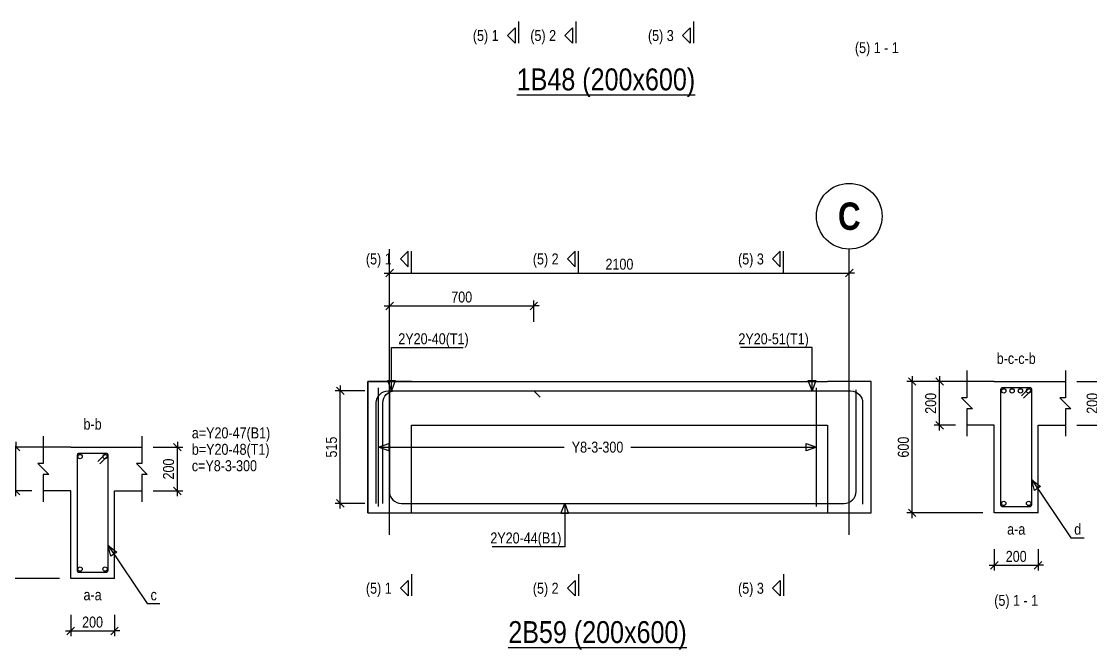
# Model space of a CAD drawing. Extents: x 0 to 206258, y -403073 to 0.
# Drawn here: x 62645 to 72414, y -252244 to -246504 of the extents above; entities that cross this region are included whole.
import ezdxf
from ezdxf.enums import TextEntityAlignment as Align
from ezdxf.lldxf.tags import DXFTag

# ---------------------------------------------------------------- set-up
doc = ezdxf.new("R2010")
doc.units = 0
doc.header["$LTSCALE"] = 1000
for name, color, linetype in [('Axis Circle(Dir 2)', 150, 'Continuous'), ('Axis Label(Dir 1)', 7, 'Continuous'), ('Axis Line(Dir 2)', 150, 'CENTER2'), ('Break Line', 5, 'Continuous'), ('Dimension Line', 5, 'Continuous'), ('Front Elevation Line', 40, 'Continuous'), ('Leader Line', 5, 'Continuous'), ('Link Line', 3, 'Continuous'), ('Rebar Kink', 4, 'Continuous'), ('Rebar Label', 6, 'Continuous'), ('Rebar Line', 7, 'Continuous'), ('Section Label', 1, 'Continuous'), ('Section Line', 1, 'Continuous'), ('Top Rebar Label', 6, 'Continuous'), ('Top Rebar Line', 7, 'Continuous')]:
    doc.layers.add(name, color=color, linetype=linetype)
for name, color, linetype, true_color in [('Back Elevation Line', 191, 'HIDDEN2', 0xd4aaff), ('Beam Label(D)', 94, 'Continuous', 0x008100), ('Beam Line(D)', 112, 'Continuous', 0x00bd5e), ('Link Label', 94, 'Continuous', 0x008100)]:
    doc.layers.add(name, color=color, linetype=linetype, true_color=true_color)
doc.styles.add('Axis Label(Dir 1)', font='ARIALNB.TTF', dxfattribs={"height": 250})
doc.styles.add('Beam Label(D)', font='ARIALN.TTF', dxfattribs={"height": 200})
doc.styles.add('Dimension Text', font='ARIALN.TTF', dxfattribs={"height": 100})
doc.styles.add('Link Label', font='ARIALN.TTF', dxfattribs={"height": 100})
doc.styles.add('Rebar Label', font='ARIALN.TTF', dxfattribs={"height": 100})
doc.styles.add('Section Label', font='ARIALN.TTF', dxfattribs={"height": 100})
doc.styles.add('Top Rebar Label', font='ARIALN.TTF', dxfattribs={"height": 100})
tags = doc.linetypes.add('CENTER2', pattern=[1.125, 0.75, -0.125, 0.125, -0.125]).pattern_tags.tags
tags[10:11] = [DXFTag(74, 4), DXFTag(75, 0), DXFTag(340, '0'), DXFTag(46, 0.0), DXFTag(50, 0.0), DXFTag(44, 0.0), DXFTag(45, 0.0)]
tags[8:9] = [DXFTag(74, 4), DXFTag(75, 0), DXFTag(340, '0'), DXFTag(46, 0.0), DXFTag(50, 0.0), DXFTag(44, 0.0), DXFTag(45, 0.0)]
tags[6:7] = [DXFTag(74, 4), DXFTag(75, 0), DXFTag(340, '0'), DXFTag(46, 0.0), DXFTag(50, 0.0), DXFTag(44, 0.0), DXFTag(45, 0.0)]
tags[4:5] = [DXFTag(74, 4), DXFTag(75, 0), DXFTag(340, '0'), DXFTag(46, 0.0), DXFTag(50, 0.0), DXFTag(44, 0.0), DXFTag(45, 0.0)]
tags = doc.linetypes.add('HIDDEN2', pattern=[0.1875, 0.125, -0.0625]).pattern_tags.tags
tags[6:7] = [DXFTag(74, 4), DXFTag(75, 0), DXFTag(340, '0'), DXFTag(46, 0.0), DXFTag(50, 0.0), DXFTag(44, 0.0), DXFTag(45, 0.0)]
tags[4:5] = [DXFTag(74, 4), DXFTag(75, 0), DXFTag(340, '0'), DXFTag(46, 0.0), DXFTag(50, 0.0), DXFTag(44, 0.0), DXFTag(45, 0.0)]
doc.dimstyles.new('BEAM', dxfattribs={"dimtxt": 100, "dimasz": 30, "dimexe": 48.3, "dimexo": 103.5, "dimgap": 30, "dimtad": 1, "dimtoh": 1, "dimdec": 1, "dimlfac": 0.5, "dimdsep": 46, "dimtxsty": 'Dimension Text', "dimblk": 'PCDIM_TICK', "dimcen": 0.09, "dimclrd": 5, "dimclre": 5, "dimclrt": 5, "dimadec": 1, "dimazin": 0, "dimtp": 1, "dimtm": 1, "dimtfac": 1, "dimtdec": 4, "dimtofl": 0, "dimtmove": 0, "dimatfit": 3, "dimfxl": 1, "dimtolj": 1, "dimtzin": 0, "dimarcsym": 0})

# ---------------------------------------------------------------- blocks, each defined once
blk = doc.blocks.new('PCDIM_TICK')
at = {"layer": 'Dimension Line', "color": 0, "transparency": 33554687}
for p, q in [((1.15, 1.15), (-1.15, -1.15)), ((1.61, 0), (0, 0))]:
    blk.add_line(p, q, dxfattribs=at)
blk = doc.blocks.new('*U3252')
at = {"layer": 'Dimension Line', "color": 5, "true_color": 0x0000ff, "transparency": 16777216}
for p, q in [((63849, -250394.3), (64118.8, -250394.3)), ((64070.5, -250794.3), (64070.5, -250394.3)), ((63849, -250794.3), (64118.8, -250794.3))]:
    blk.add_line(p, q, dxfattribs=at)
at = {"layer": 'Dimension Line', "color": 5, "true_color": 0x0000ff, "transparency": 16777216, "xscale": 30, "yscale": 30}
for p, rotation in [((64070.5, -250394.3), 89.99999999999447), ((64070.5, -250794.3), 269.9999999999834)]:
    blk.add_blockref('PCDIM_TICK', p, dxfattribs=dict(at, rotation=rotation))
at = {"layer": 'Dimension Line', "color": 5, "true_color": 0x0000ff, "transparency": 16777216, "insert": (64040.5, -250594.3), "char_height": 100, "width": 182.775, "attachment_point": 8, "rotation": 90, "style": 'Dimension Text'}
blk.add_mtext('200', dxfattribs=at)
blk = doc.blocks.new('*U3253')
at = {"layer": 'Dimension Line', "color": 5, "true_color": 0x0000ff, "transparency": 16777216}
for p, q in [((62742, -250394.3), (62547.2, -250394.3)), ((62595.5, -250794.3), (62595.5, -250394.3)), ((62742, -250794.3), (62547.2, -250794.3))]:
    blk.add_line(p, q, dxfattribs=at)
at = {"layer": 'Dimension Line', "color": 5, "true_color": 0x0000ff, "transparency": 16777216, "xscale": 30, "yscale": 30}
for p, rotation in [((62595.5, -250394.3), 89.99999999999447), ((62595.5, -250794.3), 269.9999999999834)]:
    blk.add_blockref('PCDIM_TICK', p, dxfattribs=dict(at, rotation=rotation))
at = {"layer": 'Dimension Line', "color": 5, "true_color": 0x0000ff, "transparency": 16777216, "insert": (62565.5, -250594.3), "char_height": 100, "width": 182.775, "attachment_point": 8, "rotation": 90, "style": 'Dimension Text'}
blk.add_mtext('200', dxfattribs=at)
blk = doc.blocks.new('*U3254')
at = {"layer": 'Dimension Line', "color": 5, "true_color": 0x0000ff, "transparency": 16777216}
for p, q in [((62992, -250394.3), (62297.2, -250394.3)), ((62345.5, -251594.3), (62345.5, -250394.3)), ((62992, -251594.3), (62297.2, -251594.3))]:
    blk.add_line(p, q, dxfattribs=at)
at = {"layer": 'Dimension Line', "color": 5, "true_color": 0x0000ff, "transparency": 16777216, "xscale": 30, "yscale": 30}
for p, rotation in [((62345.5, -250394.3), 89.99999999999447), ((62345.5, -251594.3), 269.9999999999834)]:
    blk.add_blockref('PCDIM_TICK', p, dxfattribs=dict(at, rotation=rotation))
at = {"layer": 'Dimension Line', "color": 5, "true_color": 0x0000ff, "transparency": 16777216, "insert": (62315.5, -250994.3), "char_height": 100, "width": 181.97, "attachment_point": 8, "rotation": 90, "style": 'Dimension Text'}
blk.add_mtext('600', dxfattribs=at)
blk = doc.blocks.new('*U3255')
at = {"layer": 'Dimension Line', "color": 5, "true_color": 0x0000ff, "transparency": 16777216}
for p, q in [((63095.5, -251927.8), (63095.5, -252122.6)), ((63495.5, -251927.8), (63495.5, -252122.6)), ((63095.5, -252074.3), (63495.5, -252074.3))]:
    blk.add_line(p, q, dxfattribs=at)
at = {"layer": 'Dimension Line', "color": 5, "true_color": 0x0000ff, "transparency": 16777216, "xscale": 30, "yscale": 30, "rotation": 180.0000000000004}
blk.add_blockref('PCDIM_TICK', (63095.5, -252074.3), dxfattribs=at)
at = {"layer": 'Dimension Line', "color": 5, "true_color": 0x0000ff, "transparency": 16777216, "xscale": 30, "yscale": 30}
blk.add_blockref('PCDIM_TICK', (63495.5, -252074.3), dxfattribs=at)
at = {"layer": 'Dimension Line', "color": 5, "true_color": 0x0000ff, "transparency": 16777216, "insert": (63295.5, -252044.3), "char_height": 100, "width": 182.775, "attachment_point": 8, "style": 'Dimension Text'}
blk.add_mtext('200', dxfattribs=at)
blk = doc.blocks.new('*U3266')
at = {"layer": 'Dimension Line', "color": 5, "true_color": 0x0000ff, "transparency": 16777216}
for p, q in [((66009, -249250.8), (66009, -249056)), ((67327, -249250.8), (67327, -249056)), ((66009, -249104.3), (67327, -249104.3))]:
    blk.add_line(p, q, dxfattribs=at)
at = {"layer": 'Dimension Line', "color": 5, "true_color": 0x0000ff, "transparency": 16777216, "xscale": 30, "yscale": 30, "rotation": 180.0000000000004}
blk.add_blockref('PCDIM_TICK', (66009, -249104.3), dxfattribs=at)
at = {"layer": 'Dimension Line', "color": 5, "true_color": 0x0000ff, "transparency": 16777216, "xscale": 30, "yscale": 30}
blk.add_blockref('PCDIM_TICK', (67327, -249104.3), dxfattribs=at)
at = {"layer": 'Dimension Line', "color": 5, "true_color": 0x0000ff, "transparency": 16777216, "insert": (66668, -249074.3), "char_height": 100, "width": 180.831, "attachment_point": 8, "style": 'Dimension Text'}
blk.add_mtext('700', dxfattribs=at)
blk = doc.blocks.new('*U3267')
at = {"layer": 'Dimension Line', "color": 5, "true_color": 0x0000ff, "transparency": 16777216}
for p, q in [((65783.5, -249880.3), (65510.7, -249880.3)), ((65559, -250908.3), (65559, -249880.3)), ((65783.5, -250908.3), (65510.7, -250908.3))]:
    blk.add_line(p, q, dxfattribs=at)
at = {"layer": 'Dimension Line', "color": 5, "true_color": 0x0000ff, "transparency": 16777216, "xscale": 30, "yscale": 30}
for p, rotation in [((65559, -249880.3), 89.99999999999447), ((65559, -250908.3), 269.9999999999834)]:
    blk.add_blockref('PCDIM_TICK', p, dxfattribs=dict(at, rotation=rotation))
at = {"layer": 'Dimension Line', "color": 5, "true_color": 0x0000ff, "transparency": 16777216, "insert": (65529, -250394.3), "char_height": 100, "width": 182.373, "attachment_point": 8, "rotation": 90, "style": 'Dimension Text'}
blk.add_mtext('515', dxfattribs=at)
blk = doc.blocks.new('*U3268')
at = {"layer": 'Dimension Line', "color": 5, "true_color": 0x0000ff, "transparency": 16777216}
for p, q in [((66009, -248950.8), (66009, -248756)), ((66009, -248804.3), (70209, -248804.3)), ((70209, -248950.8), (70209, -248756))]:
    blk.add_line(p, q, dxfattribs=at)
at = {"layer": 'Dimension Line', "color": 5, "true_color": 0x0000ff, "transparency": 16777216, "xscale": 30, "yscale": 30, "rotation": 180.0000000000004}
blk.add_blockref('PCDIM_TICK', (66009, -248804.3), dxfattribs=at)
at = {"layer": 'Dimension Line', "color": 5, "true_color": 0x0000ff, "transparency": 16777216, "xscale": 30, "yscale": 30}
blk.add_blockref('PCDIM_TICK', (70209, -248804.3), dxfattribs=at)
at = {"layer": 'Dimension Line', "color": 5, "true_color": 0x0000ff, "transparency": 16777216, "insert": (68109, -248774.3), "char_height": 100, "width": 247.252, "attachment_point": 8, "style": 'Dimension Text'}
blk.add_mtext('2100', dxfattribs=at)
blk = doc.blocks.new('*U3269')
at = {"layer": 'Dimension Line', "color": 5, "true_color": 0x0000ff, "transparency": 16777216}
for p, q in [((72287.5, -249794.3), (72557.3, -249794.3)), ((72509, -250194.3), (72509, -249794.3)), ((72287.5, -250194.3), (72557.3, -250194.3))]:
    blk.add_line(p, q, dxfattribs=at)
at = {"layer": 'Dimension Line', "color": 5, "true_color": 0x0000ff, "transparency": 16777216, "xscale": 30, "yscale": 30}
for p, rotation in [((72509, -249794.3), 89.99999999999447), ((72509, -250194.3), 269.9999999999834)]:
    blk.add_blockref('PCDIM_TICK', p, dxfattribs=dict(at, rotation=rotation))
at = {"layer": 'Dimension Line', "color": 5, "true_color": 0x0000ff, "transparency": 16777216, "insert": (72479, -249994.3), "char_height": 100, "width": 182.775, "attachment_point": 8, "rotation": 90, "style": 'Dimension Text'}
blk.add_mtext('200', dxfattribs=at)
blk = doc.blocks.new('*U3270')
at = {"layer": 'Dimension Line', "color": 5, "true_color": 0x0000ff, "transparency": 16777216}
for p, q in [((71180.5, -249794.3), (70985.7, -249794.3)), ((71034, -250194.3), (71034, -249794.3)), ((71180.5, -250194.3), (70985.7, -250194.3))]:
    blk.add_line(p, q, dxfattribs=at)
at = {"layer": 'Dimension Line', "color": 5, "true_color": 0x0000ff, "transparency": 16777216, "xscale": 30, "yscale": 30}
for p, rotation in [((71034, -249794.3), 89.99999999999447), ((71034, -250194.3), 269.9999999999834)]:
    blk.add_blockref('PCDIM_TICK', p, dxfattribs=dict(at, rotation=rotation))
at = {"layer": 'Dimension Line', "color": 5, "true_color": 0x0000ff, "transparency": 16777216, "insert": (71004, -249994.3), "char_height": 100, "width": 182.775, "attachment_point": 8, "rotation": 90, "style": 'Dimension Text'}
blk.add_mtext('200', dxfattribs=at)
blk = doc.blocks.new('*U3271')
at = {"layer": 'Dimension Line', "color": 5, "true_color": 0x0000ff, "transparency": 16777216}
for p, q in [((71430.5, -249794.3), (70735.7, -249794.3)), ((70784, -250994.3), (70784, -249794.3)), ((71430.5, -250994.3), (70735.7, -250994.3))]:
    blk.add_line(p, q, dxfattribs=at)
at = {"layer": 'Dimension Line', "color": 5, "true_color": 0x0000ff, "transparency": 16777216, "xscale": 30, "yscale": 30}
for p, rotation in [((70784, -249794.3), 89.99999999999447), ((70784, -250994.3), 269.9999999999834)]:
    blk.add_blockref('PCDIM_TICK', p, dxfattribs=dict(at, rotation=rotation))
at = {"layer": 'Dimension Line', "color": 5, "true_color": 0x0000ff, "transparency": 16777216, "insert": (70754, -250394.3), "char_height": 100, "width": 181.97, "attachment_point": 8, "rotation": 90, "style": 'Dimension Text'}
blk.add_mtext('600', dxfattribs=at)
blk = doc.blocks.new('*U3272')
at = {"layer": 'Dimension Line', "color": 5, "true_color": 0x0000ff, "transparency": 16777216}
for p, q in [((71534, -251327.8), (71534, -251522.6)), ((71934, -251327.8), (71934, -251522.6)), ((71534, -251474.3), (71934, -251474.3))]:
    blk.add_line(p, q, dxfattribs=at)
at = {"layer": 'Dimension Line', "color": 5, "true_color": 0x0000ff, "transparency": 16777216, "xscale": 30, "yscale": 30, "rotation": 180.0000000000004}
blk.add_blockref('PCDIM_TICK', (71534, -251474.3), dxfattribs=at)
at = {"layer": 'Dimension Line', "color": 5, "true_color": 0x0000ff, "transparency": 16777216, "xscale": 30, "yscale": 30}
blk.add_blockref('PCDIM_TICK', (71934, -251474.3), dxfattribs=at)
at = {"layer": 'Dimension Line', "color": 5, "true_color": 0x0000ff, "transparency": 16777216, "insert": (71734, -251444.3), "char_height": 100, "width": 182.775, "attachment_point": 8, "style": 'Dimension Text'}
blk.add_mtext('200', dxfattribs=at)

msp = doc.modelspace()

# ---------------------------------------------------------------- linework, layer by layer
at = {"layer": 'Axis Circle(Dir 2)', "transparency": 33554687}
msp.add_circle((70208.973, -248284.284), 300, dxfattribs=at)
at = {"layer": 'Axis Line(Dir 2)', "transparency": 33554687}
for points in [[(66008.973, -251194.284), (66008.973, -248584.284)], [(70208.973, -251194.284), (70208.973, -248584.284)]]:
    msp.add_lwpolyline(points, dxfattribs=at)
at = {"layer": 'Back Elevation Line', "transparency": 33554687}
for points in [[(66208.973, -249794.284), (65808.973, -249794.284)], [(65808.973, -249794.284), (65808.973, -250994.284)], [(66208.973, -249794.284), (65808.973, -249794.284)], [(65808.973, -249794.284), (65808.973, -250994.284)], [(66208.973, -249794.284), (65808.973, -249794.284)], [(65808.973, -249794.284), (65808.973, -250994.284)], [(66208.973, -249794.284), (70008.973, -249794.284)], [(70408.973, -249794.284), (70008.973, -249794.284)], [(70408.973, -249794.284), (70008.973, -249794.284)], [(70408.973, -250994.284), (70408.973, -249794.284)], [(70408.973, -250994.284), (70408.973, -249794.284)], [(66208.973, -250994.284), (66208.973, -250194.284)], [(66208.973, -250994.284), (66208.973, -250194.284)], [(66208.973, -250994.284), (66208.973, -250194.284)], [(66208.973, -250194.284), (70008.973, -250194.284)], [(70008.973, -250194.284), (70008.973, -250994.284)], [(70008.973, -250194.284), (70008.973, -250994.284)], [(65808.973, -250994.284), (66208.973, -250994.284)], [(65808.973, -250994.284), (66208.973, -250994.284)], [(65808.973, -250994.284), (66208.973, -250994.284)], [(70008.973, -250994.284), (70408.973, -250994.284)], [(70008.973, -250994.284), (70408.973, -250994.284)]]:
    msp.add_lwpolyline(points, dxfattribs=at)
at = {"layer": 'Beam Line(D)', "transparency": 33554687}
for points in [[(65808.973, -249794.284), (70008.973, -249794.284)], [(65808.973, -250994.284), (65808.973, -249794.284)], [(70408.973, -249794.284), (70008.973, -249794.284)], [(70408.973, -250994.284), (70408.973, -249794.284)], [(71533.973, -249794.284), (71283.973, -249794.284)], [(71533.973, -249794.284), (71933.973, -249794.284)], [(71533.973, -249794.284), (71533.973, -249794.284)], [(71933.973, -249794.284), (71933.973, -249794.284)], [(71933.973, -249794.284), (72183.973, -249794.284)], [(71933.973, -250994.284), (71533.973, -250994.284), (71533.973, -250194.284), (71283.973, -250194.284)], [(71933.973, -250994.284), (71933.973, -250194.284), (72183.973, -250194.284)], [(63095.541, -250394.284), (62845.541, -250394.284)], [(63095.541, -250394.284), (63495.541, -250394.284)], [(63095.541, -250394.284), (63095.541, -250394.284)], [(63495.541, -250394.284), (63495.541, -250394.284)], [(63495.541, -250394.284), (63745.541, -250394.284)], [(63495.541, -251594.284), (63095.541, -251594.284), (63095.541, -250794.284), (62845.541, -250794.284)], [(63495.541, -251594.284), (63495.541, -250794.284), (63745.541, -250794.284)], [(65808.973, -250994.284), (70008.973, -250994.284)], [(70008.973, -250994.284), (70408.973, -250994.284)]]:
    msp.add_lwpolyline(points, dxfattribs=at)
at = {"layer": 'Break Line', "transparency": 33554687}
for points in [[(71283.973, -249694.284), (71283.973, -249944.284), (71233.973, -249944.284), (71333.973, -250044.284), (71283.973, -250044.284), (71283.973, -250294.284)], [(72183.973, -249694.284), (72183.973, -249944.284), (72133.973, -249944.284), (72233.973, -250044.284), (72183.973, -250044.284), (72183.973, -250294.284)], [(62845.541, -250294.284), (62845.541, -250544.284), (62795.541, -250544.284), (62895.541, -250644.284), (62845.541, -250644.284), (62845.541, -250894.284)], [(63745.541, -250294.284), (63745.541, -250544.284), (63695.541, -250544.284), (63795.541, -250644.284), (63745.541, -250644.284), (63745.541, -250894.284)]]:
    msp.add_lwpolyline(points, dxfattribs=at)
at = {"layer": 'Front Elevation Line', "transparency": 33554687}
for points in [[(66208.973, -249794.284), (65808.973, -249794.284)], [(65808.973, -249794.284), (65808.973, -250994.284)], [(66208.973, -249794.284), (70008.973, -249794.284)], [(70408.973, -249794.284), (70008.973, -249794.284)], [(70408.973, -250994.284), (70408.973, -249794.284)], [(66208.973, -250994.284), (66208.973, -250194.284)], [(66208.973, -250194.284), (70008.973, -250194.284)], [(70008.973, -250194.284), (70008.973, -250994.284)], [(65808.973, -250994.284), (66208.973, -250994.284)], [(70008.973, -250994.284), (70408.973, -250994.284)]]:
    msp.add_lwpolyline(points, dxfattribs=at)
at = {"layer": 'Leader Line', "transparency": 33554687}
for points in [[(66026.973, -249880.284), (66026.973, -249484.284), (66681.964, -249484.284)], [(69868.973, -249880.284), (69868.973, -249484.284), (69213.981, -249484.284)], [(65992.77, -249786.314), (66061.175, -249786.314), (66026.973, -249880.284), (65992.77, -249786.314)], [(69834.771, -249786.314), (69903.175, -249786.314), (69868.973, -249880.284), (69834.771, -249786.314)], [(65908.973, -250394.284), (66002.942, -250360.082), (66002.942, -250428.486), (65908.973, -250394.284), (67604.329, -250394.284)], [(68213.617, -250394.284), (69908.973, -250394.284), (69815.003, -250428.486), (69815.003, -250360.082), (69908.973, -250394.284)], [(71956.913, -250753.009), (71900.229, -250791.297), (71875.973, -250694.284), (71956.913, -250753.009)], [(71875.973, -250694.284), (72233.973, -251224.284), (72354.784, -251224.284)], [(67608.972, -250908.284), (67608.972, -251304.284), (66946.299, -251304.284)], [(67643.174, -251002.253), (67574.77, -251002.253), (67608.972, -250908.284), (67643.174, -251002.253)], [(63518.481, -251353.007), (63461.797, -251391.296), (63437.54, -251294.282), (63518.481, -251353.007)], [(63437.54, -251294.282), (63795.541, -251824.284), (63908.671, -251824.284)]]:
    msp.add_lwpolyline(points, dxfattribs=at)
at = {"layer": 'Link Line', "transparency": 33554687}
for p, q in [((65908.973, -250936.284), (65908.973, -249852.284)), ((69908.973, -250936.284), (69908.973, -249852.284))]:
    msp.add_line(p, q, dxfattribs=at)
for points in [[(71801.161, -249946.894), (71871.872, -249876.183, 0.66817864), (71861.973, -249852.284), (71605.973, -249852.284, 0.41421356), (71591.973, -249866.284), (71591.973, -250922.284, 0.41421356), (71605.973, -250936.284), (71861.973, -250936.284, 0.41421356), (71875.973, -250922.284), (71875.973, -249866.284, 0.66817864), (71852.073, -249856.384), (71781.362, -249927.095)], [(63362.73, -250546.894), (63433.441, -250476.183, 0.66817864), (63423.541, -250452.284), (63167.541, -250452.284, 0.41421356), (63153.541, -250466.284), (63153.541, -251522.284, 0.41421356), (63167.541, -251536.284), (63423.541, -251536.284, 0.41421356), (63437.541, -251522.284), (63437.541, -250466.284, 0.66817864), (63413.642, -250456.384), (63342.931, -250527.095)]]:
    msp.add_lwpolyline(points, format="xyb", dxfattribs=at)
at = {"layer": 'Rebar Kink', "transparency": 33554687}
msp.add_line((67383.541, -249936.852), (67326.973, -249880.284), dxfattribs=at)
at = {"layer": 'Rebar Line', "transparency": 33554687}
msp.add_lwpolyline([(66006.973, -249880.284), (66006.973, -250798.328, 0.41421356), (66116.928, -250908.284), (70161.017, -250908.284, 0.41421354), (70270.973, -250798.328), (70270.973, -249872.284)], format="xyb", dxfattribs=at)
for centre in [(71619.973, -249880.284), (71695.973, -249880.284), (71771.973, -249880.284), (71847.973, -249880.284), (63181.541, -250480.284), (63409.541, -250480.284), (71619.973, -250908.284), (71847.973, -250908.284), (63181.541, -251508.284), (63409.541, -251508.284)]:
    msp.add_circle(centre, 20, dxfattribs=at)
at = {"layer": 'Section Line', "transparency": 33554687}
for points in [[(67185.966, -246504.284), (67185.966, -246704.284)], [(67710.966, -246504.284), (67710.966, -246704.284)], [(68785.966, -246504.284), (68785.966, -246704.284)], [(67155.966, -246704.284), (67155.966, -246704.284), (67085.256, -246633.573), (67155.966, -246562.862), (67155.966, -246704.284)], [(67680.966, -246704.284), (67680.966, -246704.284), (67610.256, -246633.573), (67680.966, -246562.862), (67680.966, -246704.284)], [(68755.966, -246704.284), (68755.966, -246704.284), (68685.255, -246633.573), (68755.966, -246562.862), (68755.966, -246704.284)], [(66178.973, -248604.284), (66108.262, -248674.994), (66178.973, -248745.705), (66178.973, -248604.284)], [(66208.973, -248804.284), (66208.973, -248604.284)], [(67703.973, -248604.284), (67633.262, -248674.994), (67703.973, -248745.705), (67703.973, -248604.284)], [(67733.973, -248804.284), (67733.973, -248604.284)], [(69578.972, -248604.284), (69508.262, -248674.994), (69578.972, -248745.705), (69578.972, -248604.284)], [(69608.972, -248804.284), (69608.972, -248604.284)], [(66178.973, -251754.284), (66178.973, -251754.284), (66108.262, -251683.573), (66178.973, -251612.862), (66178.973, -251754.284)], [(66208.973, -251554.284), (66208.973, -251754.284)], [(67703.973, -251754.284), (67703.973, -251754.284), (67633.262, -251683.573), (67703.973, -251612.862), (67703.973, -251754.284)], [(67733.973, -251554.284), (67733.973, -251754.284)], [(69578.972, -251754.284), (69578.972, -251754.284), (69508.262, -251683.573), (69578.972, -251612.862), (69578.972, -251754.284)], [(69608.972, -251554.284), (69608.972, -251754.284)]]:
    msp.add_lwpolyline(points, dxfattribs=at)
at = {"layer": 'Top Rebar Line', "transparency": 33554687}
for points in [[(65886.973, -250908.284), (65886.973, -249990.239, -0.41421356), (65996.928, -249880.284), (67326.973, -249880.284)], [(65946.973, -250908.284), (65946.973, -249990.239, -0.41421356), (66056.928, -249880.284), (70221.017, -249880.284, -0.41421356), (70330.973, -249990.239), (70330.973, -250916.284)]]:
    msp.add_lwpolyline(points, format="xyb", dxfattribs=at)

# ---------------------------------------------------------------- texts
at = {"layer": 'Axis Label(Dir 1)', "transparency": 33554687, "style": 'Axis Label(Dir 1)'}
msp.add_text('C', height=250, dxfattribs=at).set_placement((70208.973, -248284.284), align=Align.MIDDLE_CENTER)
at = {"layer": 'Beam Label(D)', "transparency": 33554687, "style": 'Beam Label(D)'}
for s, p in [('%%U1B48 (200x600)', (67985.966, -246934.284)), ('%%U2B59 (200x600)', (67908.973, -251984.284))]:
    msp.add_text(s, height=200, dxfattribs=at).set_placement(p, align=Align.TOP_CENTER)
at = {"layer": 'Link Label', "transparency": 33554687, "style": 'Link Label'}
msp.add_text('Y8-3-300', height=100, dxfattribs=at).set_placement((67908.973, -250394.284), align=Align.MIDDLE_CENTER)
for s, p in [(' c=Y8-3-300', (64170.541, -250614.284)), ('d', (72263.973, -251194.284)), ('c', (63825.541, -251794.284))]:
    msp.add_text(s, height=100, dxfattribs=at).set_placement(p)
at = {"layer": 'Rebar Label', "transparency": 33554687, "style": 'Rebar Label'}
for s, p in [('b-c-c-b', (71733.973, -249664.284)), ('b-b', (63295.541, -250264.284)), ('a-a', (71733.973, -251224.284)), ('a-a', (63295.541, -251824.284))]:
    msp.add_text(s, height=100, dxfattribs=at).set_placement(p, align=Align.BOTTOM_CENTER)
msp.add_text(' a=Y20-47(B1)', height=100, dxfattribs=at).set_placement((64170.541, -250314.284))
msp.add_text(' 2Y20-44(B1)', height=100, dxfattribs=at).set_placement((67578.972, -251274.284), align=Align.RIGHT)
at = {"layer": 'Section Label', "transparency": 33554687, "style": 'Section Label'}
for s, p in [('(5) 1', (67005.256, -246633.573)), ('(5) 2', (67530.256, -246633.573)), ('(5) 3', (68605.255, -246633.573)), ('(5) 1', (66028.262, -248674.994)), ('(5) 2', (67553.262, -248674.994)), ('(5) 3', (69428.262, -248674.994)), ('(5) 1', (66028.262, -251683.573)), ('(5) 2', (67553.262, -251683.573)), ('(5) 3', (69428.262, -251683.573))]:
    msp.add_text(s, height=100, dxfattribs=at).set_placement(p, align=Align.MIDDLE_RIGHT)
for p in [(70460.966, -246824.284), (71733.973, -251874.284)]:
    msp.add_text('(5) 1 - 1', height=100, dxfattribs=at).set_placement(p, align=Align.BOTTOM_CENTER)
at = {"layer": 'Top Rebar Label', "transparency": 33554687, "style": 'Top Rebar Label'}
for s, p in [(' 2Y20-40(T1)', (66056.973, -249454.284)), (' b=Y20-48(T1)', (64170.541, -250464.284))]:
    msp.add_text(s, height=100, dxfattribs=at).set_placement(p)
msp.add_text(' 2Y20-51(T1)', height=100, dxfattribs=at).set_placement((69838.973, -249454.284), align=Align.RIGHT)

# ---------------------------------------------------------------- dimensions: what is measured, and where the dimension line sits
at = {"layer": 'Dimension Line', "transparency": 33554687}
for base, p1, p2, text, picture, middle in [((68108.973, -248804.284), (66008.973, -249054.284), (70208.973, -249054.284), '2100', '*U3268', (68108.973, -248804.284)), ((66667.973, -249104.284), (66008.973, -249354.284), (67326.973, -249354.284), '700', '*U3266', (66667.973, -249104.284)), ((71733.973, -251474.284), (71533.973, -251224.284), (71933.973, -251224.284), '200', '*U3272', (71733.973, -251474.284)), ((63295.541, -252074.284), (63095.541, -251824.284), (63495.541, -251824.284), '200', '*U3255', (63295.541, -252074.284))]:
    dim = msp.add_linear_dim(base=base, p1=p1, p2=p2, text=text, dimstyle='BEAM', override={"dimscale": 1, "dimtxt": 100, "dimasz": 30, "dimexe": 48.3, "dimexo": 103.5, "dimgap": 30, "dimtad": 1, "dimtih": 0, "dimdec": 1, "dimlfac": 0.5, "dimzin": 8, "dimlunit": 2, "dimpost": '', "dimtxsty": 'Dimension Text', "dimblk": 'PCDIM_TICK', "dimse1": 0, "dimse2": 0, "dimsd2": 0, "dimclrd": 5, "dimclre": 5, "dimclrt": 5, "dimaunit": 0, "dimadec": 1, "dimazin": 0, "dimtol": 0, "dimtp": 1, "dimtm": 1, "dimtmove": 0}, dxfattribs=at)
    dim.commit()
    dim.dimension.update_dxf_attribs({"geometry": picture, "text_midpoint": middle})
for base, p1, p2, text, picture, middle in [((70783.973, -250394.284), (71533.973, -250994.284), (71533.973, -249794.284), '600', '*U3271', (70783.973, -250394.284)), ((71033.973, -249994.284), (71283.973, -250194.284), (71283.973, -249794.284), '200', '*U3270', (71033.973, -249994.284)), ((72508.973, -249994.284), (72183.973, -250194.284), (72183.973, -249794.284), '200', '*U3269', (72508.973, -249994.284)), ((65558.973, -250394.284), (65886.973, -250908.284), (65886.973, -249880.284), '515', '*U3267', (65558.973, -250394.284)), ((62345.541, -250994.284), (63095.541, -251594.284), (63095.541, -250394.284), '600', '*U3254', (62345.541, -250994.284)), ((62595.541, -250594.284), (62845.541, -250794.284), (62845.541, -250394.284), '200', '*U3253', (62595.541, -250594.284)), ((64070.541, -250594.284), (63745.541, -250794.284), (63745.541, -250394.284), '200', '*U3252', (64070.541, -250594.284))]:
    dim = msp.add_linear_dim(base=base, p1=p1, p2=p2, angle=90, text=text, dimstyle='BEAM', override={"dimscale": 1, "dimtxt": 100, "dimasz": 30, "dimexe": 48.3, "dimexo": 103.5, "dimgap": 30, "dimtad": 1, "dimtih": 0, "dimdec": 1, "dimlfac": 0.5, "dimzin": 8, "dimlunit": 2, "dimpost": '', "dimtxsty": 'Dimension Text', "dimblk": 'PCDIM_TICK', "dimse1": 0, "dimse2": 0, "dimsd2": 0, "dimclrd": 5, "dimclre": 5, "dimclrt": 5, "dimaunit": 0, "dimadec": 1, "dimazin": 0, "dimtol": 0, "dimtp": 1, "dimtm": 1, "dimtmove": 0}, dxfattribs=at)
    dim.commit()
    dim.dimension.update_dxf_attribs({"geometry": picture, "text_midpoint": middle})

doc.saveas('drawing.dxf')
